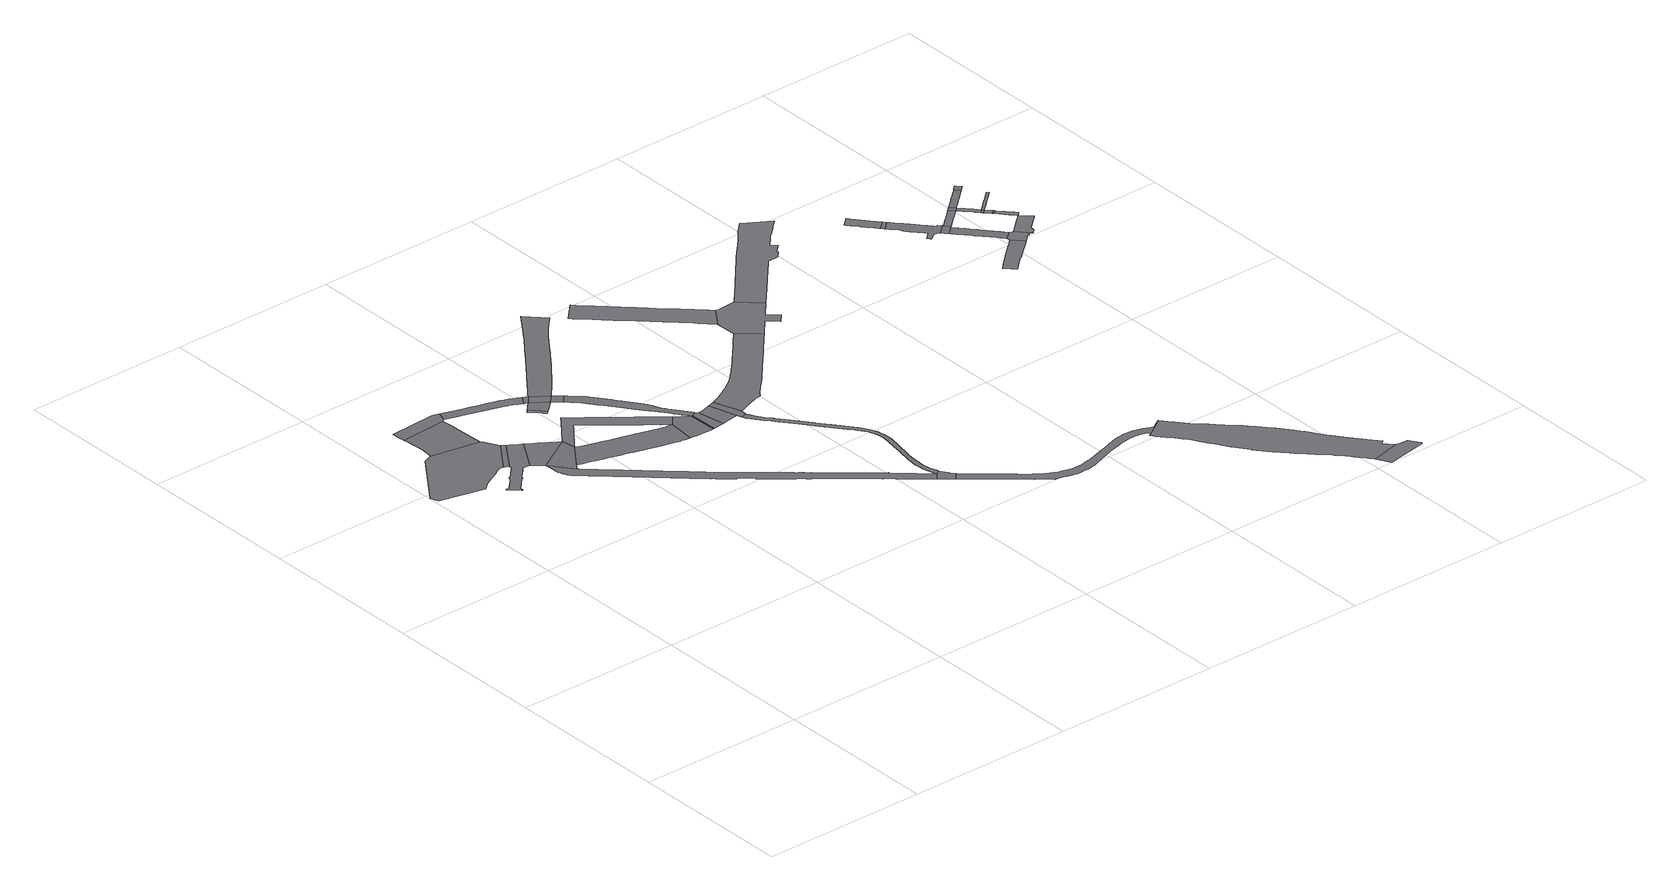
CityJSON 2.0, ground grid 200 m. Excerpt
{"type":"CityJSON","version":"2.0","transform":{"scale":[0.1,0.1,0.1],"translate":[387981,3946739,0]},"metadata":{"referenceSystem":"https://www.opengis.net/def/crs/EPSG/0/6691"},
"CityObjects":{
"road1":{"type":"Road","geometry":[{"type":"MultiSurface","lod":"1","boundaries":[[[0,1,2,3,4,5,6,7,8,9,10,11,12,13,14,15,16,17,18,19,20,21,22,23,24,25,26,27,28,29,30,31,32,33,34,35,36,37,38]]]}]},
"road2":{"type":"Road","attributes":{"RoadStructureAttribute.sectionType":"7"},"geometry":[{"type":"MultiSurface","lod":"1","boundaries":[[[39,40,41,42,43,44,45,46,47,48,49,50,51,52,53,54,55,56,57,58,59,60,61,62,63,64,65,66,67,68,69,70,71,72,73,74,75,76,77,78,79,80,81,82,83,84,85,86,87,88,89,90,91,92,93,94,95,96,97,98,99,100,101,102,103,104,105,106,107,108,109,110,111,112,113,114,115,116,117,118,119,120,121,122,123,124,125,126,127,128,129,130,131,132,133]]]}]},
"road3":{"type":"Road","attributes":{"function":"1"},"geometry":[{"type":"MultiSurface","lod":"1","boundaries":[[[134,135,136,137,138,139,140,141,142,143,144,145,146,147,148,149,150,151,152,153,0,38]]]}]},
"road4":{"type":"Road","geometry":[{"type":"MultiSurface","lod":"1","boundaries":[[[154,155,34,33,156,157,47,46]]]}]},
"road5":{"type":"Road","geometry":[{"type":"MultiSurface","lod":"1","boundaries":[[[158,159,160,161,162,163,164,142,141,165,166,167]]]}]},
"road6":{"type":"Road","attributes":{"function":"3","RoadStructureAttribute.sectionType":"1"},"geometry":[{"type":"MultiSurface","lod":"1","boundaries":[[[168,169,170,171,172,173,174,175,176,133,132,177,178,179,180,181,182,183,184,185,186,187]]]}]},
"road7":{"type":"Road","geometry":[{"type":"MultiSurface","lod":"1","boundaries":[[[187,186,188,189,190,191,192,193]]]}]},
"road8":{"type":"Road","attributes":{"RoadStructureAttribute.sectionType":"1"},"geometry":[{"type":"MultiSurface","lod":"1","boundaries":[[[194,195,196,197,198,199,200,201,202,203,204,205,206,207,208,209,210,211,212,213,214,215,167,166,216,217,218,219,220,221,222,223,224,225,226,227,228,229,230,231,232,233,234,235]]]}]},
"road9":{"type":"Road","attributes":{"function":"3","RoadStructureAttribute.sectionType":"1"},"geometry":[{"type":"MultiSurface","lod":"1","boundaries":[[[236,237,238,239,240,241,242,243,244,245,246,247,248,249,250,251,252,253,254,255,256,193,192,257,258,259,260,261,262,263,264,265,266,267,268,269,270,271,272,273,274,275,276,277,278,279,280,281,282,283,284]]]}]},
"road10":{"type":"Road","attributes":{"function":"1","RoadStructureAttribute.sectionType":"6"},"geometry":[{"type":"MultiSurface","lod":"1","boundaries":[[[285,286,287,288,289,290,291,292,293,294,295,296,297,298,299]]]}]},
"road11":{"type":"Road","attributes":{"function":"1","RoadStructureAttribute.sectionType":"1"},"geometry":[{"type":"MultiSurface","lod":"1","boundaries":[[[300,301,302,303,304,305,306,285,299,307,308,309,310,311,312,313,314,315]]]}]},
"road12":{"type":"Road","attributes":{"RoadStructureAttribute.sectionType":"7"},"geometry":[{"type":"MultiSurface","lod":"1","boundaries":[[[316,317,318,319,320,235,234,321,322,323,324,300,325]]]}]},
"road13":{"type":"Road","geometry":[{"type":"MultiSurface","lod":"1","boundaries":[[[186,326,327,328,329,330,331,332,333,334,335,336,337,338,339,340,341,342,343,344,345,346,347,348,349,350,351,352,353,354,355,356,357,358,359,360,361,362,363,364,365,366,367,368,369,370,371,372,373,374,375,376,377,378,379,380,381,382,383,384,385,386,387,388,389,390,391,392,393,394,395,396,397,398,399,400,401,402,403,404,405,406,407,408,409,410,411,412,413,414,415,416,417,418,419,420,421,422,423,424,425,426,427,428,429,430,431,432,433,434,435,436,437,438,439,440,441,442,443,444,445,446,447,448,449,450,451,452,453,454,455,456,457,458,459,460,461,462,463,464,465,466,467,468,469,470,471,472,473,474,475,476,477,478,479,480,481,482,483,484,485,486,487,488,489,490,491,492,493,494,495,496,497,498,499,500,501,502,503,504,505,506,507,508,509,510,511,512,513,514,515,516,517,518,519,520,521,522,523,524,525,526,527,528,529,530,531,532,533,534,535,536,537,538,539,540,541,542,543,544,545,546,547,548,549,550,551,552,553,554,555,556,557,558,559,560,561,562,563,564,565,566,567,568,569,570,571,572,573,574,575,576,577,578,579,580,581,582,583,584,585,586,587,588,589,590,591,592,593,594,188]]]}]},
"road14":{"type":"Road","attributes":{"RoadStructureAttribute.sectionType":"1"},"geometry":[{"type":"MultiSurface","lod":"1","boundaries":[[[595,596,597,598,599,600,601,602,603,604,605,606,607,608,609,610,611,612,613,614,615,616,617,618,619,620,621,622,623,624,625,626,627,628,629,630,187,193,631,632,633,634,635,636,637,638,639,640,641,642,643,644,645,646,647,648,649,650,651,652,653,654,655,656,657,658,659,660,661,662,663,664,284,665]]]}]},
"road15":{"type":"Road","geometry":[{"type":"MultiSurface","lod":"1","boundaries":[[[325,300,315,666]]]}]},
"road16":{"type":"Road","attributes":{"RoadStructureAttribute.sectionType":"7"},"geometry":[{"type":"MultiSurface","lod":"1","boundaries":[[[667,668,669,670,671,672,673,674,675,676,666,315,677,678,679,680,681,682,683,684,685,686,687,688,689]]]}]},
"road17":{"type":"Road","attributes":{"RoadStructureAttribute.sectionType":"1"},"geometry":[{"type":"MultiSurface","lod":"1","boundaries":[[[690,691,692,693,694,695,696,697,698,699,700,701,702,703,704,705,706,707,708,709,710,711,712,713,714,715,716,717,689,688,718,719,720,721,722,723,724,725,726,727,728,729,730,731,732,733,734,735,736,737,738,739,740,741,742,743,744,745,746,747,748,749,750,751,752,753,754,755]]]}]},
"road18":{"type":"Road","geometry":[{"type":"MultiSurface","lod":"1","boundaries":[[[756,757,758,759,760,761,665,284,283,762,763,764,765,766,767,768,769,770,771,772,773,774]]]}]},
"road19":{"type":"Road","attributes":{"RoadStructureAttribute.sectionType":"1"},"geometry":[{"type":"MultiSurface","lod":"1","boundaries":[[[754,774,773,775]]]}]},
"road20":{"type":"Road","geometry":[{"type":"MultiSurface","lod":"1","boundaries":[[[755,754,775,776,777,778,779,780,781]]]}]},
"road21":{"type":"Road","attributes":{"function":"1","RoadStructureAttribute.sectionType":"1"},"geometry":[{"type":"MultiSurface","lod":"1","boundaries":[[[782,783,784,785,786,787,788,789,790,791,792,793,794,795,796,797,798,799,800,801,802,803,804,805,806,807,808,809,810,811,812,813,814,815,816,817,818,819,820,821,822,823,824,825,826,827,828,829,830,831,832,325,666,833,834,835,836,837,838,839,840,841,842,843,844,845,846,847,848,849,850,851,852,853,854,855,856,857,858,859,860,861,862,863,864,865,866,867,868,869,870,871,872,873,874,875,876,877,878,879,880,881,882,883,884,885,886,887,888,889,890,891,892,893,894,895]]]}]},
"road22":{"type":"Road","attributes":{"function":"3","RoadStructureAttribute.sectionType":"1"},"geometry":[{"type":"MultiSurface","lod":"1","boundaries":[[[896,897,898,899,900,901,902,781,780,903,904,905,906]]]}]},
"road23":{"type":"Road","geometry":[{"type":"MultiSurface","lod":"1","boundaries":[[[907,908,909,896,906,910,911,912]]]}]},
"road24":{"type":"Road","geometry":[{"type":"MultiSurface","lod":"1","boundaries":[[[913,914,915,916,917,918,919,920,921,922,923,924,925,926,927,928,929,930,931,932,933,934,935,936,937,938,939,940,941,942,943,944,945,946,947,948,949,950,951,911,910,952,953,954,955,956,957,958,959,960,961,962,963,964,965,966,967,968,969,970,971,972,973,974,975,976,977,978,979,980,981,472,982]]]}]},
"road25":{"type":"Road","geometry":[{"type":"MultiSurface","lod":"1","boundaries":[[[983,984,985,986,982,472,471,987,988,989,990,991]]]}]},
"road26":{"type":"Road","attributes":{"function":"3","RoadStructureAttribute.sectionType":"1"},"geometry":[{"type":"MultiSurface","lod":"1","boundaries":[[[992,993,994,995,996,997,998,999,1000,1001,1002,1003,1004,1005,1006,1007,1008,1009,1010,1011,1012,1013,1014,1015,1016,1017,1018,1019,907,912,1020,1021,1022,1023,1024,1025,1026,1027,1028,1029,1030,1031,1032,1033,1034,1035,1036,1037,1038,1039,1040]]]}]},
"road27":{"type":"Road","attributes":{"RoadStructureAttribute.sectionType":"1"},"geometry":[{"type":"MultiSurface","lod":"1","boundaries":[[[1041,1042,1043,1044,1045,1046,1047,1048,1049,1050,1051,1052,1053,1054,1055,1056,1057,1058,1059,1060,1061,1062,1063,1064,1065,1066,1067,1068,1069,1070,1071,1072,1073,1074,1075,1076,1077,1078,1079,1080,1081,1082,1083,1084,1085,1086,1087,1088,1089,1090,1091,1092,1093,1094,1095,1096,1097,1098,1099,1100,1101,1102,1103,1104,1105,1106,1107,1108,1109,1110,1111,1112,1113,1114,1115,1116,1117,1118,1119]]]}]},
"road28":{"type":"Road","attributes":{"RoadStructureAttribute.sectionType":"1"},"geometry":[{"type":"MultiSurface","lod":"1","boundaries":[[[1120,1121,1122,1123,1124,1125,1126,1127,1128,1129,1130,1131,1132,1133,1134,1135,1136,1137,1138,1139,1140,1141,1142,1143,1144,1145,1146,1147,1148,1149,1150,1151,1152,1153,1154,1155,1156,1157,1158,1159,1160,1161,1162,1163,1164,1165,1166,1167,1168,1169,1170,1171,1172,991,990,1173,1174,1175,1176,1177,1178,1179,1180,1181,1182,1183,1184,1185,1186,1187,1188,1189,1190,1191,1192,1193,1194,1195,1196,1197,1198,1199,1200,1201,1202,1203,1204,1205,1206,1207,1208,1209,1210,1211,1212,1213,1214,1215,1216,1217,1218,1219,1220,1221,1222,1223,1224,1225,1226,1227,1228,1229,1230,1231,1232,1233,1234]]]}]},
"road29":{"type":"Road","geometry":[{"type":"MultiSurface","lod":"1","boundaries":[[[1235,1236,1237,1238,1239,1240,1241,1242,1243,1119,1118,1244,1245,992,1040,1246,1247,1248,1249,1250,1251,1252,1253,1254,1255,1256,1257,1258,1259]]]}]},
"road30":{"type":"Road","attributes":{"function":"3","RoadStructureAttribute.sectionType":"7"},"geometry":[{"type":"MultiSurface","lod":"1","boundaries":[[[1260,1261,1262,1263,1264,1265,1266,1267,1268,1269,1270,1271,1272,1273,1274,1275,1276,1277,1278,1279,1280,1281,1282,1283,1284,1285,1286,1287,1288,1289,1290,1291,1292,1293,1294,1295,1296,1234,1233,1297,1298,1299,1300,1301,1302,1303,1304,1305,1306,1307,1308,1309,1310,1311,1312,1313,1314,1315,1316,1317,1318,1319,1320,1321,1322,1323,1324,1325,1326,1327,1328,1329,1330,1331,1332,1333,1334,1335,1336,1337,1338]]]}]},
"road31":{"type":"Road","attributes":{"function":"3","RoadStructureAttribute.sectionType":"1"},"geometry":[{"type":"MultiSurface","lod":"1","boundaries":[[[1339,1340,1341,1342,1343,1344,1345,1346,1347,1348,1349,1350,1351,1352,1353,1354,1355,1356,1357,1358,1359,1360,1361,1362,1363,1364,1365,1366,1367,1368,1369,1370,1371,1372,1373,1374,1375,1376,1377,1378,1235,1259,1379,1380,1381,1382,1383,1384,1385,1386,1387,1388,1389,1390,1391,1392,1393,1394,1395,1396,1397,1398,1399,1400,1401,1402,1403,1404,1405,1406,1407,1408,1409,1410,1411,1412,1413,1414,1415]]]}]},
"road32":{"type":"Road","geometry":[{"type":"MultiSurface","lod":"1","boundaries":[[[1416,1417,1418,1338,1337,1419,1420,1421,1422,1423]]]}]},
"road33":{"type":"Road","attributes":{"RoadStructureAttribute.sectionType":"1"},"geometry":[{"type":"MultiSurface","lod":"1","boundaries":[[[1424,1425,1426,1427,1428,1429,1430,1431,1432,1433,1434,1435,1436,1437,1438,1439,1440,1441,1442,1443]]]}]},
"road34":{"type":"Road","geometry":[{"type":"MultiSurface","lod":"1","boundaries":[[[1443,1442,1444,1445,1446]]]}]},
"road35":{"type":"Road","attributes":{"RoadStructureAttribute.sectionType":"1"},"geometry":[{"type":"MultiSurface","lod":"1","boundaries":[[[1447,1448,1449,1450,1451,1452,1453,1454,1455,1456,1457,1458,1459,1460,1461,1462,1463,1464,1465,1466,1467,1468,1445,1444,1469,1470,1471,1472,1473,1474,1475,1476,1477,1478,1479,1480,1481,1482,1483,1484,1485,1486,1487,1488,1489,1490,1491,1492,1493,1494,1495,1496,1497,1498,1499,1500,1501,1502,1503]]]}]},
"road36":{"type":"Road","attributes":{"RoadStructureAttribute.sectionType":"1"},"geometry":[{"type":"MultiSurface","lod":"1","boundaries":[[[1504,1505,1506,1507,1508,1509,1510,1511,1512,1513,1514,1515,1516,1517,1518,1519,1520,1521,1522,1523,1524,1525,1526,1527,1528,1529,1530,1531,1532,1533,1534,1535,1536,1537,1538,1539,1540,1541,1542,1543,1544,1545,1546,1547]]]}]},
"road37":{"type":"Road","geometry":[{"type":"MultiSurface","lod":"1","boundaries":[[[1548,1549,1503,1502,1550,1551,1552,1553,1554,1555,1556]]]}]},
"road38":{"type":"Road","attributes":{"RoadStructureAttribute.sectionType":"1"},"geometry":[{"type":"MultiSurface","lod":"1","boundaries":[[[1557,1558,1559,1560,1561,1562,1563,1564,1565,1566,1567,1568,1569,1570,1571,1572,1573,1574,1575,1554,1553,1576,1577,1578,1579,1580,1581,1582,1583,1584,1585,1586,1587,1588,1589,1590,1591,1592]]]}]},
"road39":{"type":"Road","attributes":{"RoadStructureAttribute.sectionType":"1"},"geometry":[{"type":"MultiSurface","lod":"1","boundaries":[[[1593,1594,1595,1596,1597,1598,1599,1600,1601,1602,1603,1604,1605,1606,1556,1555,1607,1608,1609,1610,1611,1612,1613,1614,1615,1616,1617]]]}]},
"road40":{"type":"Road","geometry":[{"type":"MultiSurface","lod":"1","boundaries":[[[1618,1592,1591,1619,1504,1547,1620,1621,1622,1623,1624,1625,1626,1627,1628,1629,1630]]]}]},
"road41":{"type":"Road","geometry":[{"type":"MultiSurface","lod":"1","boundaries":[[[1631,1632,1633,1593,1617,1634]]]}]},
"road42":{"type":"Road","attributes":{"RoadStructureAttribute.sectionType":"1"},"geometry":[{"type":"MultiSurface","lod":"1","boundaries":[[[1635,1636,1637,1638,1639,1640,1641,1642,1643,1644,1645,1646,1634,1617]]]}]},
"road43":{"type":"Road","geometry":[{"type":"MultiSurface","lod":"1","boundaries":[[[1642,1641,1647,1648,1649,1650]]]}]},
"road44":{"type":"Road","attributes":{"RoadStructureAttribute.sectionType":"1"},"geometry":[{"type":"MultiSurface","lod":"1","boundaries":[[[1651,1652,1653,1654,1655,1656,1657,1658,1659,1660,1661,1630,1629,1662,1663,1664,1665,1666,1667,1668,1669,1670,1671,1672,1673,1674]]]}]},
"road45":{"type":"Road","attributes":{"RoadStructureAttribute.sectionType":"1"},"geometry":[{"type":"MultiSurface","lod":"1","boundaries":[[[1675,1650,1649,1676,1677]]]}]},
"road46":{"type":"Road","geometry":[{"type":"MultiSurface","lod":"1","boundaries":[[[1677,1676,1678,1679]]]}]},
"road47":{"type":"Road","attributes":{"RoadStructureAttribute.sectionType":"1"},"geometry":[{"type":"MultiSurface","lod":"1","boundaries":[[[1680,1681,1682,1683,1684,1685,1686,1687,1688,1689,1690,1691,1631,1634,1692,1693,1694,1695,1696,1697,1698,1699,1700,1701,1702,1703]]]}]},
"road48":{"type":"Road","attributes":{"RoadStructureAttribute.sectionType":"1"},"geometry":[{"type":"MultiSurface","lod":"1","boundaries":[[[1704,1705,1706,1707,1708,1709,1679,1678,1710,1711,1712,1713,1714,1715,1716,1717,1718,1651,1719]]]}]},
"road49":{"type":"Road","attributes":{"RoadStructureAttribute.sectionType":"1"},"geometry":[{"type":"MultiSurface","lod":"1","boundaries":[[[1720,1721,1722,1723,1724,1725,1726,1727,1728,1729,1730,1731,1642,1650,1732,1733,1734,1735,1736,1737,1738,1739,1740,1741,1742]]]}]},
"road50":{"type":"Road","geometry":[{"type":"MultiSurface","lod":"1","boundaries":[[[1743,1744,1745,1680,1703,1746]]]}]}
},
"vertices":[
[570,6593,0],[546,6582,0],[536,6578,0],[530,6575,0],[524,6573,0],[461,6545,0],[10,5930,0],[18,5907,0],[27,5883,0],[45,5833,0],[583,5712,0],[605,5731,0],[624,5747,0],[631,5752,0],[655,5768,0],[658,5771,0],[679,5783,0],[684,5785,0],[711,5800,0],[732,5811,0],[759,5825,0],[772,5832,0],[782,5837,0],[810,5853,0],[833,5864,0],[861,5879,0],[894,5897,0],[933,5918,0],[952,5928,0],[964,5930,0],[980,5933,0],[992,5932,0],[1003,5931,0],[1007,5931,0],[1271,6290,0],[1270,6293,0],[1256,6317,0],[1175,6463,0],[1162,6485,0],
[1466,6166,0],[1450,6176,0],[1439,6183,0],[1380,6217,0],[1362,6228,0],[1349,6236,0],[1340,6241,0],[1323,6253,0],[1073,5903,0],[1069,5897,0],[1067,5894,0],[1068,5889,0],[1072,5886,0],[1073,5885,0],[1080,5878,0],[1077,5875,0],[1052,5849,0],[1043,5839,0],[1038,5834,0],[1033,5828,0],[997,5791,0],[973,5765,0],[944,5736,0],[930,5721,0],[926,5724,0],[924,5724,0],[922,5724,0],[920,5724,0],[917,5723,0],[915,5721,0],[914,5720,0],[913,5718,0],[913,5715,0],[913,5713,0],[913,5711,0],[916,5706,0],[888,5676,0],[830,5615,0],[798,5583,0],[783,5567,0],[775,5558,0],[768,5551,0],[761,5559,0],[756,5563,0],[749,5563,0],[743,5560,0],[742,5559,0],[739,5556,0],[734,5552,0],[763,5525,0],[799,5492,0],[828,5466,0],[856,5440,0],[859,5437,0],[862,5440,0],[867,5446,0],[869,5453,0],[868,5458,0],[866,5461,0],[856,5470,0],[874,5488,0],[929,5546,0],[938,5556,0],[1003,5623,0],[1010,5621,0],[1012,5621,0],[1014,5621,0],[1016,5622,0],[1018,5623,0],[1020,5624,0],[1021,5626,0],[1022,5629,0],[1022,5631,0],[1021,5634,0],[1018,5639,0],[1030,5652,0],[1083,5708,0],[1108,5734,0],[1153,5781,0],[1167,5795,0],[1168,5796,0],[1176,5789,0],[1178,5787,0],[1183,5785,0],[1187,5784,0],[1190,5785,0],[1194,5788,0],[1195,5789,0],[1207,5782,0],[1208,5780,0],[1225,5777,0],[1238,5778,0],[1241,5778,0],[1242,5777,0],[1475,6161,0],
[1161,6487,0],[1154,6621,0],[1153,6654,0],[1146,6797,0],[1143,6886,0],[1142,6894,0],[1133,7009,0],[1128,7058,0],[572,7018,0],[576,6967,0],[581,6902,0],[581,6901,0],[585,6841,0],[590,6759,0],[591,6742,0],[591,6741,0],[591,6737,0],[590,6711,0],[581,6644,0],[575,6608,0],
[1311,6262,0],[1285,6280,0],[1031,5924,0],[1066,5906,0],
[1146,7214,0],[1131,7218,0],[1115,7223,0],[562,7190,0],[566,7109,0],[569,7064,0],[570,7053,0],[1130,7059,0],[1163,7081,0],[1198,7198,0],
[1820,5935,0],[1729,5992,0],[1697,6012,0],[1622,6063,0],[1603,6076,0],[1563,6104,0],[1504,6143,0],[1497,6148,0],[1493,6150,0],[1269,5757,0],[1279,5750,0],[1293,5740,0],[1303,5730,0],[1312,5722,0],[1331,5706,0],[1337,5701,0],[1369,5675,0],[1372,5673,0],[1376,5670,0],[1823,5933,0],
[1573,5404,0],[1581,5415,0],[1587,5422,0],[1599,5437,0],[1623,5468,0],[1845,5765,0],
[2061,6908,0],[2049,6914,0],[2040,6919,0],[2031,6923,0],[2011,6932,0],[1958,6957,0],[1957,6958,0],[1917,6975,0],[1912,6977,0],[1876,6992,0],[1865,6996,0],[1858,6998,0],[1846,7002,0],[1754,7030,0],[1750,7031,0],[1742,7033,0],[1609,7074,0],[1547,7093,0],[1462,7119,0],[1330,7159,0],[1248,7183,0],[1227,7190,0],[1247,7056,0],[1328,7031,0],[1366,7019,0],[1546,6964,0],[1568,6957,0],[1620,6941,0],[1797,6886,0],[1824,6878,0],[1834,6874,0],[1844,6870,0],[1860,6864,0],[1869,6860,0],[1896,6848,0],[1907,6843,0],[1958,6819,0],[1980,6809,0],[1990,6804,0],[2004,6797,0],[2010,6794,0],[2084,6896,0],
[2828,5471,0],[2818,5473,0],[2779,5482,0],[2706,5499,0],[2580,5536,0],[2577,5537,0],[2537,5549,0],[2529,5551,0],[2520,5554,0],[2501,5559,0],[2466,5570,0],[2462,5571,0],[2382,5594,0],[2296,5620,0],[2252,5632,0],[2204,5646,0],[2144,5664,0],[2083,5681,0],[2078,5683,0],[1950,5721,0],[1900,5742,0],[1628,5466,0],[1686,5450,0],[1767,5426,0],[1827,5409,0],[1931,5379,0],[1963,5370,0],[2126,5323,0],[2138,5320,0],[2155,5315,0],[2274,5280,0],[2345,5260,0],[2370,5252,0],[2411,5240,0],[2513,5211,0],[2522,5208,0],[2530,5206,0],[2535,5205,0],[2625,5180,0],[2685,5163,0],[2736,5151,0],[2771,5143,0],[2792,5140,0],[2824,5135,0],[2849,5130,0],[2854,5130,0],[2886,5127,0],[2895,5126,0],[2929,5455,0],
[1959,6664,0],[1948,6652,0],[1930,6630,0],[1977,6586,0],[1978,6585,0],[1980,6583,0],[1993,6568,0],[2037,6517,0],[2043,6511,0],[2049,6503,0],[2054,6498,0],[2072,6477,0],[2092,6494,0],[2101,6501,0],[2105,6504,0],
[2057,6769,0],[2045,6756,0],[2023,6732,0],[2015,6724,0],[1982,6689,0],[1961,6666,0],[1960,6666,0],[2109,6507,0],[2138,6529,0],[2143,6533,0],[2164,6553,0],[2187,6575,0],[2199,6585,0],[2214,6600,0],[2223,6609,0],[2252,6636,0],
[2133,6870,0],[2115,6879,0],[2106,6884,0],[2095,6890,0],[2088,6894,0],[2024,6786,0],[2025,6786,0],[2029,6783,0],[2054,6770,0],[2139,6866,0],
[1376,5666,0],[1376,5658,0],[1377,5611,0],[1378,5569,0],[1378,5557,0],[1379,5508,0],[1380,5502,0],[1383,5480,0],[1385,5471,0],[1391,5450,0],[1391,5449,0],[1402,5420,0],[1407,5409,0],[1414,5393,0],[1415,5391,0],[1419,5385,0],[1427,5373,0],[1430,5367,0],[1451,5340,0],[1464,5328,0],[1474,5318,0],[1495,5298,0],[1512,5282,0],[1531,5265,0],[1539,5257,0],[1558,5240,0],[1582,5217,0],[1609,5193,0],[1624,5178,0],[1644,5160,0],[1657,5148,0],[1687,5120,0],[1698,5110,0],[1723,5087,0],[1764,5048,0],[1834,4984,0],[1839,4979,0],[1856,4963,0],[1874,4947,0],[1921,4903,0],[1927,4898,0],[1941,4885,0],[1944,4882,0],[1973,4856,0],[2020,4812,0],[2023,4809,0],[2025,4807,0],[2031,4801,0],[2071,4764,0],[2091,4746,0],[2117,4722,0],[2118,4721,0],[2120,4719,0],[2201,4644,0],[2218,4628,0],[2261,4589,0],[2279,4572,0],[2283,4568,0],[2319,4535,0],[2325,4529,0],[2365,4492,0],[2407,4453,0],[2421,4440,0],[2431,4431,0],[2444,4419,0],[2481,4384,0],[2514,4354,0],[2520,4348,0],[2525,4344,0],[2532,4338,0],[2564,4307,0],[2574,4298,0],[2600,4277,0],[2609,4269,0],[2613,4265,0],[2646,4238,0],[2684,4206,0],[2716,4180,0],[2729,4169,0],[2743,4183,0],[2750,4177,0],[2777,4155,0],[2791,4142,0],[2812,4125,0],[2831,4109,0],[2861,4084,0],[2891,4059,0],[2894,4056,0],[2883,4040,0],[2894,4031,0],[2910,4017,0],[2923,4006,0],[2937,3994,0],[2979,3959,0],[3021,3924,0],[3062,3890,0],[3093,3863,0],[3100,3858,0],[3113,3847,0],[3168,3801,0],[3205,3770,0],[3206,3769,0],[3207,3768,0],[3271,3715,0],[3291,3698,0],[3306,3685,0],[3315,3677,0],[3330,3665,0],[3398,3609,0],[3435,3577,0],[3500,3523,0],[3507,3517,0],[3513,3512,0],[3525,3502,0],[3569,3465,0],[3595,3443,0],[3639,3407,0],[3652,3396,0],[3666,3385,0],[3671,3380,0],[3703,3354,0],[3711,3346,0],[3723,3336,0],[3746,3316,0],[3772,3294,0],[3811,3261,0],[3825,3249,0],[3839,3237,0],[3899,3186,0],[3900,3184,0],[3901,3184,0],[3902,3183,0],[3904,3182,0],[4009,3092,0],[4018,3084,0],[4061,3047,0],[4082,3029,0],[4096,3018,0],[4098,3015,0],[4109,3006,0],[4201,2928,0],[4211,2920,0],[4272,2867,0],[4289,2852,0],[4296,2846,0],[4329,2818,0],[4396,2897,0],[4319,2964,0],[4232,3040,0],[4216,3054,0],[4200,3069,0],[4182,3084,0],[4131,3129,0],[4100,3157,0],[4080,3175,0],[4056,3195,0],[4042,3208,0],[4016,3227,0],[4026,3240,0],[3968,3287,0],[3942,3308,0],[3939,3311,0],[3932,3316,0],[3923,3324,0],[3902,3341,0],[3894,3348,0],[3846,3389,0],[3835,3398,0],[3790,3436,0],[3772,3452,0],[3744,3475,0],[3741,3478,0],[3720,3496,0],[3704,3509,0],[3672,3536,0],[3648,3556,0],[3630,3572,0],[3559,3632,0],[3540,3648,0],[3509,3674,0],[3501,3681,0],[3478,3701,0],[3446,3728,0],[3429,3742,0],[3423,3747,0],[3404,3764,0],[3388,3777,0],[3371,3791,0],[3351,3809,0],[3348,3811,0],[3346,3812,0],[3339,3819,0],[3308,3845,0],[3305,3847,0],[3266,3881,0],[3256,3889,0],[3224,3916,0],[3220,3919,0],[3209,3929,0],[3183,3951,0],[3151,3979,0],[3133,3994,0],[3100,4021,0],[3060,4056,0],[3041,4072,0],[3011,4097,0],[2974,4129,0],[2971,4131,0],[2967,4134,0],[2959,4141,0],[2920,4174,0],[2919,4175,0],[2917,4177,0],[2915,4179,0],[2913,4180,0],[2888,4202,0],[2886,4203,0],[2790,4286,0],[2757,4314,0],[2755,4316,0],[2734,4333,0],[2703,4358,0],[2687,4372,0],[2676,4381,0],[2655,4401,0],[2644,4411,0],[2615,4438,0],[2603,4450,0],[2563,4488,0],[2541,4510,0],[2517,4533,0],[2485,4563,0],[2478,4570,0],[2474,4573,0],[2457,4588,0],[2431,4612,0],[2418,4625,0],[2380,4659,0],[2360,4678,0],[2339,4698,0],[2336,4700,0],[2306,4728,0],[2285,4747,0],[2229,4799,0],[2220,4807,0],[2214,4813,0],[2195,4830,0],[2166,4857,0],[2129,4891,0],[2071,4944,0],[2062,4953,0],[2034,4979,0],[2022,4990,0],[1981,5028,0],[1974,5034,0],[1953,5053,0],[1923,5081,0],[1901,5101,0],[1872,5128,0],[1858,5141,0],[1824,5172,0],[1781,5212,0],[1730,5259,0],[1709,5278,0],[1631,5350,0],[1626,5354,0],[1617,5363,0],[1587,5391,0],[1579,5398,0],
[3029,5581,0],[2957,5640,0],[2890,5694,0],[2831,5742,0],[2753,5806,0],[2737,5818,0],[2733,5821,0],[2726,5827,0],[2724,5829,0],[2553,5963,0],[2534,5979,0],[2456,6043,0],[2431,6063,0],[2366,6118,0],[2346,6134,0],[2320,6156,0],[2240,6221,0],[2189,6264,0],[2182,6269,0],[2165,6283,0],[2151,6295,0],[2138,6306,0],[2132,6311,0],[2125,6316,0],[2111,6298,0],[2089,6271,0],[2052,6223,0],[2025,6189,0],[1988,6142,0],[1975,6126,0],[1948,6091,0],[1904,6036,0],[1891,6019,0],[1887,6014,0],[1877,6000,0],[1846,5962,0],[1888,5818,0],[1937,5878,0],[1942,5885,0],[1947,5891,0],[1965,5914,0],[1986,5941,0],[2050,6020,0],[2055,6026,0],[2060,6032,0],[2128,6118,0],[2135,6112,0],[2185,6071,0],[2224,6038,0],[2254,6013,0],[2289,5984,0],[2304,5972,0],[2324,5955,0],[2358,5927,0],[2393,5899,0],[2408,5887,0],[2428,5869,0],[2480,5826,0],[2527,5788,0],[2531,5784,0],[2570,5752,0],[2627,5705,0],[2642,5693,0],[2679,5662,0],[2695,5649,0],[2818,5547,0],[2827,5540,0],[2829,5538,0],[2831,5536,0],[2833,5534,0],[3031,5580,0],
[2341,6726,0],
[2431,6648,0],[2422,6658,0],[2421,6659,0],[2418,6662,0],[2414,6665,0],[2391,6685,0],[2390,6686,0],[2364,6707,0],[2349,6719,0],[2344,6723,0],[2267,6626,0],[2271,6622,0],[2285,6611,0],[2290,6606,0],[2304,6595,0],[2310,6590,0],[2331,6572,0],[2332,6571,0],[2333,6570,0],[2336,6567,0],[2342,6562,0],[2353,6551,0],[2438,6641,0],
[3247,5529,0],[3197,5598,0],[3192,5604,0],[3174,5629,0],[3093,5738,0],[3086,5747,0],[3080,5756,0],[3052,5794,0],[3024,5872,0],[3015,5896,0],[2998,5943,0],[2952,6007,0],[2836,6168,0],[2828,6180,0],[2803,6214,0],[2768,6262,0],[2687,6374,0],[2631,6452,0],[2630,6454,0],[2626,6459,0],[2605,6479,0],[2543,6537,0],[2541,6539,0],[2540,6540,0],[2532,6548,0],[2486,6590,0],[2465,6612,0],[2442,6637,0],[2361,6544,0],[2373,6533,0],[2386,6519,0],[2390,6515,0],[2391,6514,0],[2392,6513,0],[2414,6491,0],[2440,6464,0],[2452,6451,0],[2466,6438,0],[2538,6345,0],[2545,6337,0],[2546,6335,0],[2591,6274,0],[2633,6216,0],[2659,6182,0],[2763,6039,0],[2833,5949,0],[2864,5909,0],[2892,5873,0],[2926,5829,0],[2949,5801,0],[2965,5778,0],[2966,5777,0],[2989,5745,0],[3025,5696,0],[3073,5631,0],[3075,5628,0],[3086,5613,0],[3102,5591,0],[3120,5567,0],[3123,5563,0],[3128,5556,0],[3135,5546,0],[3139,5541,0],[3147,5530,0],[3203,5453,0],[3268,5501,0],
[3128,5501,0],[3112,5514,0],[3092,5530,0],[3091,5531,0],[3065,5552,0],[3046,5567,0],[2910,5124,0],[2923,5123,0],[2926,5123,0],[2929,5122,0],[2974,5118,0],[2988,5117,0],[3035,5114,0],[3062,5113,0],[3087,5112,0],[3172,5113,0],[3185,5114,0],[3201,5114,0],[3191,5449,0],
[3213,5114,0],
[3244,5115,0],[3256,5116,0],[3293,5120,0],[3342,5128,0],[3355,5130,0],[3297,5461,0],
[3146,8178,0],[3118,8139,0],[3107,8125,0],[3064,8065,0],[3047,8041,0],[3028,8016,0],[3018,8001,0],[2997,7972,0],[2973,7939,0],[2957,7916,0],[2937,7889,0],[2899,7837,0],[2898,7835,0],[2896,7833,0],[2872,7802,0],[2855,7780,0],[2835,7754,0],[2808,7719,0],[2802,7711,0],[2759,7656,0],[2733,7623,0],[2684,7559,0],[2666,7536,0],[2658,7527,0],[2652,7518,0],[2626,7485,0],[2604,7457,0],[2596,7447,0],[2581,7427,0],[2561,7401,0],[2560,7400,0],[2551,7388,0],[2537,7371,0],[2512,7339,0],[2511,7337,0],[2510,7336,0],[2480,7298,0],[2449,7259,0],[2400,7196,0],[2386,7179,0],[2368,7156,0],[2317,7092,0],[2291,7058,0],[2275,7038,0],[2261,7021,0],[2246,7002,0],[2225,6975,0],[2200,6943,0],[2183,6922,0],[2165,6899,0],[2149,6878,0],[2359,6748,0],[2366,6757,0],[2372,6764,0],[2392,6788,0],[2395,6792,0],[2404,6801,0],[2428,6827,0],[2444,6845,0],[2455,6857,0],[2488,6893,0],[2504,6912,0],[2507,6916,0],[2523,6936,0],[2542,6959,0],[2545,6963,0],[2569,6991,0],[2570,6993,0],[2593,7022,0],[2609,7042,0],[2632,7071,0],[2640,7081,0],[2647,7091,0],[2656,7102,0],[2678,7129,0],[2688,7141,0],[2716,7175,0],[2728,7190,0],[2762,7232,0],[2764,7235,0],[2767,7239,0],[2777,7251,0],[2814,7299,0],[2826,7314,0],[2854,7350,0],[2878,7381,0],[2888,7395,0],[2891,7398,0],[2931,7453,0],[2932,7455,0],[2963,7498,0],[2981,7522,0],[3027,7585,0],[3030,7589,0],[3032,7593,0],[3033,7593,0],[3036,7597,0],[3100,7678,0],[3142,7731,0],[3151,7742,0],[3163,7755,0],[3183,7777,0],[3242,7843,0],[3244,7844,0],[3257,7860,0],[3263,7867,0],[3266,7870,0],[3267,7871,0],[3280,7884,0],[3285,7889,0],[3305,7908,0],[3308,7911,0],[3322,7925,0],[3360,7962,0],
[3468,5503,0],[3447,5497,0],[3428,5492,0],[3383,5480,0],[3376,5478,0],[3350,5472,0],[3316,5465,0],[3370,5133,0],[3435,5144,0],[3451,5147,0],[3568,5167,0],
[3551,5529,0],[3525,5520,0],[3508,5515,0],[3587,5105,0],[3660,5128,0],[3667,5203,0],
[4441,2960,0],[4416,3045,0],[4407,3118,0],[4408,3196,0],[4408,3203,0],[4408,3208,0],[4409,3270,0],[4421,3371,0],[4441,3468,0],[4455,3535,0],[4469,3602,0],[4497,3744,0],[4499,3799,0],[4496,3854,0],[4496,3866,0],[4489,3909,0],[4484,3939,0],[4480,3959,0],[4462,4012,0],[4441,4054,0],[4411,4101,0],[4377,4156,0],[4366,4172,0],[4347,4196,0],[4232,4343,0],[4218,4361,0],[4201,4383,0],[4127,4477,0],[4116,4491,0],[4097,4517,0],[4079,4539,0],[3961,4693,0],[3831,4862,0],[3826,4869,0],[3821,4876,0],[3764,4950,0],[3705,5033,0],[3675,5096,0],[3674,5098,0],[3600,5063,0],[3611,5049,0],[3724,4902,0],[3772,4840,0],[3819,4779,0],[3919,4649,0],[4004,4540,0],[4056,4472,0],[4115,4396,0],[4128,4379,0],[4183,4309,0],[4273,4197,0],[4324,4134,0],[4337,4112,0],[4405,4008,0],[4410,3993,0],[4437,3919,0],[4440,3891,0],[4444,3855,0],[4449,3806,0],[4405,3549,0],[4402,3536,0],[4402,3533,0],[4392,3475,0],[4358,3312,0],[4346,3196,0],[4344,3183,0],[4345,3160,0],[4351,3048,0],[4383,2927,0],[4452,2934,0],
[4513,2825,0],[4501,2843,0],[4483,2875,0],[4462,2912,0],[4372,2782,0],[4395,2762,0],[4424,2737,0],[4481,2688,0],[4552,2770,0],
[4627,6473,0],[4608,6451,0],[4593,6434,0],[4552,6388,0],[4472,6298,0],[4437,6258,0],[4385,6199,0],[4381,6196,0],[4248,6045,0],[4223,6020,0],[4211,6007,0],[4133,5927,0],[4105,5897,0],[4067,5859,0],[4043,5835,0],[4029,5822,0],[3965,5762,0],[3914,5727,0],[3896,5714,0],[3891,5711,0],[3821,5664,0],[3790,5647,0],[3786,5644,0],[3751,5623,0],[3691,5592,0],[3666,5579,0],[3665,5578,0],[3592,5544,0],[3671,5204,0],[3705,5214,0],[3807,5252,0],[3825,5259,0],[3844,5266,0],[3911,5292,0],[3918,5295,0],[4012,5315,0],[4047,5361,0],[4127,5444,0],[4199,5518,0],[4242,5563,0],[4431,5775,0],[4502,5854,0],[4621,5988,0],[4680,6054,0],[4699,6076,0],[4735,6116,0],[4802,6191,0],[4852,6247,0],[4865,6261,0],
[4744,6997,0],[4729,7012,0],[4718,7022,0],[4704,7036,0],[4682,7058,0],[4645,7093,0],[4622,7115,0],[4575,7160,0],[4529,7205,0],[4516,7218,0],[4505,7228,0],[4463,7269,0],[4449,7282,0],[4420,7310,0],[4333,7395,0],[4331,7396,0],[4331,7397,0],[4308,7419,0],[4305,7421,0],[4273,7453,0],[4264,7460,0],[4234,7490,0],[4222,7502,0],[4206,7518,0],[4185,7538,0],[4165,7557,0],[4063,7656,0],[4052,7667,0],[4041,7677,0],[4037,7681,0],[4008,7710,0],[3999,7718,0],[3970,7746,0],[3967,7749,0],[3952,7763,0],[3912,7802,0],[3911,7803,0],[3867,7845,0],[3860,7852,0],[3856,7856,0],[3851,7861,0],[3774,7934,0],[3770,7938,0],[3694,8025,0],[3497,7825,0],[3516,7806,0],[3531,7791,0],[3542,7780,0],[3545,7777,0],[3569,7753,0],[3572,7751,0],[3681,7643,0],[3754,7573,0],[3820,7509,0],[3841,7489,0],[3851,7479,0],[3855,7476,0],[3906,7427,0],[4024,7314,0],[4049,7290,0],[4122,7220,0],[4151,7193,0],[4155,7189,0],[4216,7131,0],[4233,7115,0],[4240,7108,0],[4260,7089,0],[4343,7010,0],[4352,7001,0],[4367,6987,0],[4445,6906,0],[4465,6885,0],[4478,6871,0],[4535,6812,0],[4549,6797,0],[4556,6789,0],[4564,6782,0],[4620,6723,0],[4785,6958,0],
[6794,2183,0],[6769,2168,0],[6760,2162,0],[6748,2168,0],[6704,2190,0],[6689,2198,0],[6655,2215,0],[6551,2239,0],[6537,2242,0],[6531,2244,0],[6530,2244,0],[6528,2244,0],[6515,2246,0],[6428,2256,0],[6293,2239,0],[6289,2237,0],[6242,2223,0],[6109,2179,0],[6097,2176,0],[5988,2141,0],[5876,2106,0],[5806,2088,0],[5790,2084,0],[5789,2084,0],[5785,2083,0],[5784,2083,0],[5724,2068,0],[5687,2063,0],[5654,2059,0],[5593,2061,0],[5579,2063,0],[5514,2070,0],[5437,2094,0],[5427,2098,0],[5374,2116,0],[5369,2118,0],[5365,2120,0],[5354,2126,0],[5320,2144,0],[5275,2169,0],[5273,2170,0],[5165,2243,0],[5138,2261,0],[5037,2353,0],[5021,2368,0],[4936,2440,0],[4918,2456,0],[4873,2494,0],[4825,2535,0],[4764,2588,0],[4694,2648,0],[4616,2715,0],[4595,2733,0],[4531,2646,0],[4562,2619,0],[4565,2617,0],[4658,2537,0],[4671,2525,0],[4684,2515,0],[4692,2507,0],[4758,2451,0],[4769,2441,0],[4791,2422,0],[4802,2413,0],[4817,2400,0],[4858,2365,0],[4867,2357,0],[4871,2354,0],[4878,2348,0],[4890,2338,0],[4900,2329,0],[4949,2288,0],[5008,2238,0],[5081,2176,0],[5099,2161,0],[5111,2150,0],[5201,2075,0],[5277,2010,0],[5284,2009,0],[5321,2002,0],[5349,1997,0],[5369,1994,0],[5432,1972,0],[5479,1960,0],[5482,1959,0],[5484,1958,0],[5488,1957,0],[5491,1956,0],[5522,1948,0],[5597,1945,0],[5610,1946,0],[5664,1948,0],[5674,1949,0],[5680,1949,0],[5686,1949,0],[5692,1949,0],[5694,1950,0],[5779,1967,0],[5786,1970,0],[5861,1996,0],[5987,2041,0],[6082,2075,0],[6233,2116,0],[6276,2128,0],[6288,2130,0],[6317,2135,0],[6396,2148,0],[6485,2148,0],[6515,2144,0],[6550,2138,0],[6577,2134,0],[6623,2120,0],[6646,2083,0],[6610,2056,0],[6879,2237,0],
[5046,6959,0],[5041,6958,0],[5031,6958,0],[4972,6956,0],[4913,6953,0],[4871,6952,0],[4857,6951,0],[4794,6949,0],[4790,6953,0],[4621,6669,0],[4626,6501,0],[5039,6457,0],[5042,6461,0],[5166,6345,0],[5239,6423,0],[5254,6440,0],[5222,6471,0],[5184,6506,0],[5129,6558,0],[5133,6563,0],[5173,6607,0],[5201,6638,0],[5213,6651,0],[5215,6653,0],[5291,6737,0],
[8447,276,0],[8369,367,0],[8367,369,0],[8406,397,0],[8398,407,0],[8388,419,0],[8369,443,0],[8357,457,0],[8332,489,0],[8269,568,0],[8171,691,0],[8143,726,0],[8069,832,0],[8058,847,0],[7997,938,0],[7909,1068,0],[7876,1117,0],[7854,1150,0],[7837,1175,0],[7828,1188,0],[7717,1325,0],[7660,1395,0],[7580,1483,0],[7573,1491,0],[7566,1498,0],[7485,1588,0],[7418,1654,0],[7284,1789,0],[7259,1814,0],[7243,1830,0],[7231,1842,0],[7088,1981,0],[7055,2022,0],[6987,2104,0],[6938,2166,0],[6911,2199,0],[6899,2213,0],[6653,2002,0],[6665,1987,0],[6681,1966,0],[6686,1960,0],[6699,1944,0],[6720,1918,0],[6779,1847,0],[6832,1784,0],[6880,1726,0],[6948,1605,0],[6981,1552,0],[6998,1524,0],[7009,1505,0],[7116,1330,0],[7118,1325,0],[7217,1182,0],[7238,1152,0],[7243,1145,0],[7276,1104,0],[7348,1012,0],[7386,968,0],[7501,839,0],[7503,837,0],[7538,800,0],[7572,767,0],[7696,640,0],[7819,514,0],[7836,495,0],[7856,472,0],[7868,458,0],[7947,367,0],[7966,346,0],[7998,310,0],[8002,304,0],[8009,296,0],[8018,284,0],[8054,241,0],[8059,234,0],[8074,216,0],[8106,177,0],[8110,172,0],[8466,254,0],
[6132,8155,0],[6131,8155,0],[6096,8123,0],[6059,8087,0],[6017,8048,0],[6000,8033,0],[6004,8029,0],[5997,8021,0],[5985,8007,0],[5982,8003,0],[5957,7975,0],[5884,7892,0],[5872,7879,0],[5856,7862,0],[5833,7838,0],[5764,7766,0],[5755,7757,0],[5736,7737,0],[5724,7725,0],[5657,7650,0],[5653,7646,0],[5648,7639,0],[5615,7602,0],[5611,7598,0],[5565,7547,0],[5520,7496,0],[5451,7418,0],[5393,7352,0],[5385,7343,0],[5381,7338,0],[5345,7298,0],[5317,7266,0],[5288,7234,0],[5275,7218,0],[5248,7188,0],[5205,7139,0],[5187,7118,0],[5147,7073,0],[5139,7064,0],[5074,6991,0],[5387,6844,0],[5400,6858,0],[5410,6869,0],[5418,6878,0],[5445,6908,0],[5637,7123,0],[5689,7182,0],[5696,7190,0],[5702,7196,0],[5711,7206,0],[5749,7248,0],[5810,7317,0],[5842,7352,0],[5860,7373,0],[5885,7373,0],[5992,7372,0],[6051,7437,0],[6064,7451,0],[6058,7470,0],[6085,7495,0],[6146,7553,0],[6122,7580,0],[6086,7621,0],[6094,7630,0],[6170,7712,0],[6193,7737,0],[6195,7740,0],[6215,7761,0],[6223,7770,0],[6226,7766,0],[6239,7778,0],[6337,7869,0],[6352,7883,0],[6356,7887,0],[6358,7889,0],[6369,7900,0],[6442,7968,0],
[8512,245,0],[8498,248,0],[8482,251,0],[8197,4,0],[8691,97,0],[8692,114,0],[8693,118,0],[8613,239,0],
[7208,7321,0],[7173,7364,0],[7072,7484,0],[7062,7496,0],[7052,7508,0],[7047,7514,0],[6944,7426,0],[6957,7410,0],[6989,7373,0],[7009,7349,0],[7049,7301,0],[7063,7285,0],[7075,7270,0],[7074,7269,0],[7101,7236,0],[7115,7219,0],[7121,7212,0],[7180,7142,0],[7190,7131,0],[7293,7218,0],
[7222,7093,0],[7324,7179,0],[7326,7181,0],
[7689,6796,0],[7670,6781,0],[7643,6813,0],[7642,6815,0],[7630,6829,0],[7604,6856,0],[7553,6916,0],[7542,6928,0],[7520,6955,0],[7509,6968,0],[7489,6991,0],[7478,7003,0],[7473,7009,0],[7469,7014,0],[7435,7053,0],[7427,7061,0],[7366,7120,0],[7372,7123,0],[7360,7138,0],[7354,7144,0],[7347,7152,0],[7340,7161,0],[7225,7089,0],[7228,7086,0],[7230,7088,0],[7238,7077,0],[7261,7050,0],[7273,7035,0],[7326,6972,0],[7335,6955,0],[7336,6953,0],[7345,6937,0],[7357,6913,0],[7362,6907,0],[7370,6898,0],[7386,6879,0],[7390,6875,0],[7441,6817,0],[7445,6812,0],[7490,6759,0],[7491,6758,0],[7513,6733,0],[7487,6710,0],[7444,6669,0],[7432,6658,0],[7453,6630,0],[7462,6618,0],[7472,6625,0],[7501,6646,0],[7532,6668,0],[7541,6675,0],[7548,6674,0],[7579,6670,0],[7596,6668,0],[7601,6667,0],[7612,6655,0],[7722,6750,0],
[8077,6076,0],[8073,6072,0],[8069,6067,0],[8053,6051,0],[8050,6048,0],[8040,6037,0],[8039,6035,0],[8024,6022,0],[8013,6013,0],[8010,6011,0],[8005,6006,0],[8002,6004,0],[7964,5971,0],[7963,5970,0],[7933,5944,0],[7909,5923,0],[7829,5854,0],[7823,5849,0],[7788,5815,0],[7702,5733,0],[7644,5677,0],[7709,5610,0],[7754,5565,0],[7805,5613,0],[7892,5693,0],[7894,5695,0],[7929,5727,0],[7934,5720,0],[7944,5729,0],[7965,5747,0],[8001,5778,0],[8018,5793,0],[8050,5820,0],[8073,5841,0],[8075,5842,0],[8086,5852,0],[8101,5864,0],[8105,5868,0],[8130,5890,0],[8132,5891,0],[8145,5902,0],[8154,5910,0],[8166,5921,0],[8194,5947,0],
[7733,6746,0],[7727,6754,0],[7649,6613,0],[7652,6608,0],[7659,6601,0],[7673,6584,0],[7770,6668,0],[7787,6684,0],[7734,6744,0],
[8137,6241,0],[8110,6272,0],[8109,6274,0],[8107,6276,0],[8019,6378,0],[8011,6387,0],[8004,6396,0],[7974,6431,0],[7954,6454,0],[7939,6471,0],[7938,6472,0],[7896,6521,0],[7890,6528,0],[7887,6532,0],[7879,6541,0],[7871,6551,0],[7868,6554,0],[7822,6607,0],[7821,6609,0],[7693,6561,0],[7732,6517,0],[7743,6504,0],[7785,6456,0],[7838,6395,0],[7844,6388,0],[7850,6381,0],[7853,6377,0],[7913,6309,0],[7914,6308,0],[7919,6302,0],[7965,6249,0],[8012,6194,0],[8034,6169,0],[8049,6152,0],[8076,6120,0],[8171,6201,0],
[7971,6955,0],[7945,6931,0],[7930,6919,0],[7904,6895,0],[7898,6890,0],[7893,6885,0],[7878,6872,0],[7847,6844,0],[7836,6834,0],[7833,6832,0],[7831,6831,0],[7781,6786,0],[7771,6777,0],[7738,6748,0],[7885,6771,0],[7893,6778,0],[7926,6808,0],[7934,6815,0],[7938,6818,0],[7940,6820,0],[7942,6822,0],[7943,6823,0],[7951,6830,0],[8000,6873,0],[8029,6899,0],
[8182,6189,0],[8077,6083,0],[8202,5953,0],[8278,6023,0],[8279,6024,0],[8297,6020,0],[8311,6032,0],[8328,6047,0],[8334,6042,0],[8341,6036,0],[8353,6026,0],[8359,6031,0],[8224,6184,0],
[8020,6999,0],[7975,6959,0],[7972,6956,0],[8073,6939,0],
[8082,6839,0],[8084,6837,0],[8107,6811,0],[8112,6805,0],[8160,6751,0],[8167,6743,0],[8205,6701,0],[8250,6741,0],[8188,6810,0],[8157,6845,0],[8155,6847,0],[8128,6877,0],
[8220,6684,0],[8221,6683,0],[8225,6678,0],[8270,6718,0],
[8469,6404,0],[8460,6396,0],[8447,6384,0],[8442,6380,0],[8438,6376,0],[8417,6357,0],[8370,6314,0],[8343,6290,0],[8336,6284,0],[8259,6215,0],[8254,6211,0],[8402,6069,0],[8408,6075,0],[8409,6092,0],[8410,6103,0],[8411,6110,0],[8412,6122,0],[8419,6129,0],[8469,6173,0],[8506,6207,0],[8525,6224,0],[8571,6266,0],[8584,6277,0],[8591,6284,0],
[8330,6650,0],[8286,6610,0],[8331,6650,0],
[8299,6595,0],[8344,6635,0],
[8290,7239,0],[8277,7227,0],[8258,7211,0],[8238,7193,0],[8195,7154,0],[8182,7143,0],[8161,7125,0],[8131,7098,0],[8119,7087,0],[8104,7074,0],[8063,7037,0],[8048,7024,0],[8074,6939,0],[8106,6968,0],[8118,6979,0],[8179,7033,0],[8190,7043,0],[8229,7078,0],[8232,7080,0],[8292,7133,0],[8317,7156,0],[8323,7162,0],[8333,7170,0],[8343,7179,0],
[8479,6483,0],[8416,6554,0],[8415,6555,0],[8412,6559,0],[8392,6581,0],[8348,6630,0],[8340,6549,0],[8347,6542,0],[8376,6509,0],[8380,6505,0],[8395,6487,0],[8404,6477,0],[8406,6475,0],[8413,6468,0],[8434,6443,0],[8514,6444,0],
[8519,6978,0],[8458,6924,0],[8448,6915,0],[8420,6891,0],[8405,6877,0],[8358,6836,0],[8343,6823,0],[8341,6821,0],[8337,6817,0],[8335,6815,0],[8327,6809,0],[8282,6769,0],[8302,6747,0],[8343,6783,0],[8372,6808,0],[8374,6810,0],[8377,6813,0],[8429,6859,0],[8440,6868,0],[8470,6894,0],[8474,6898,0],[8478,6902,0],[8539,6955,0],
[8350,7292,0],[8349,7292,0],[8304,7252,0],[8403,7233,0]
]}
